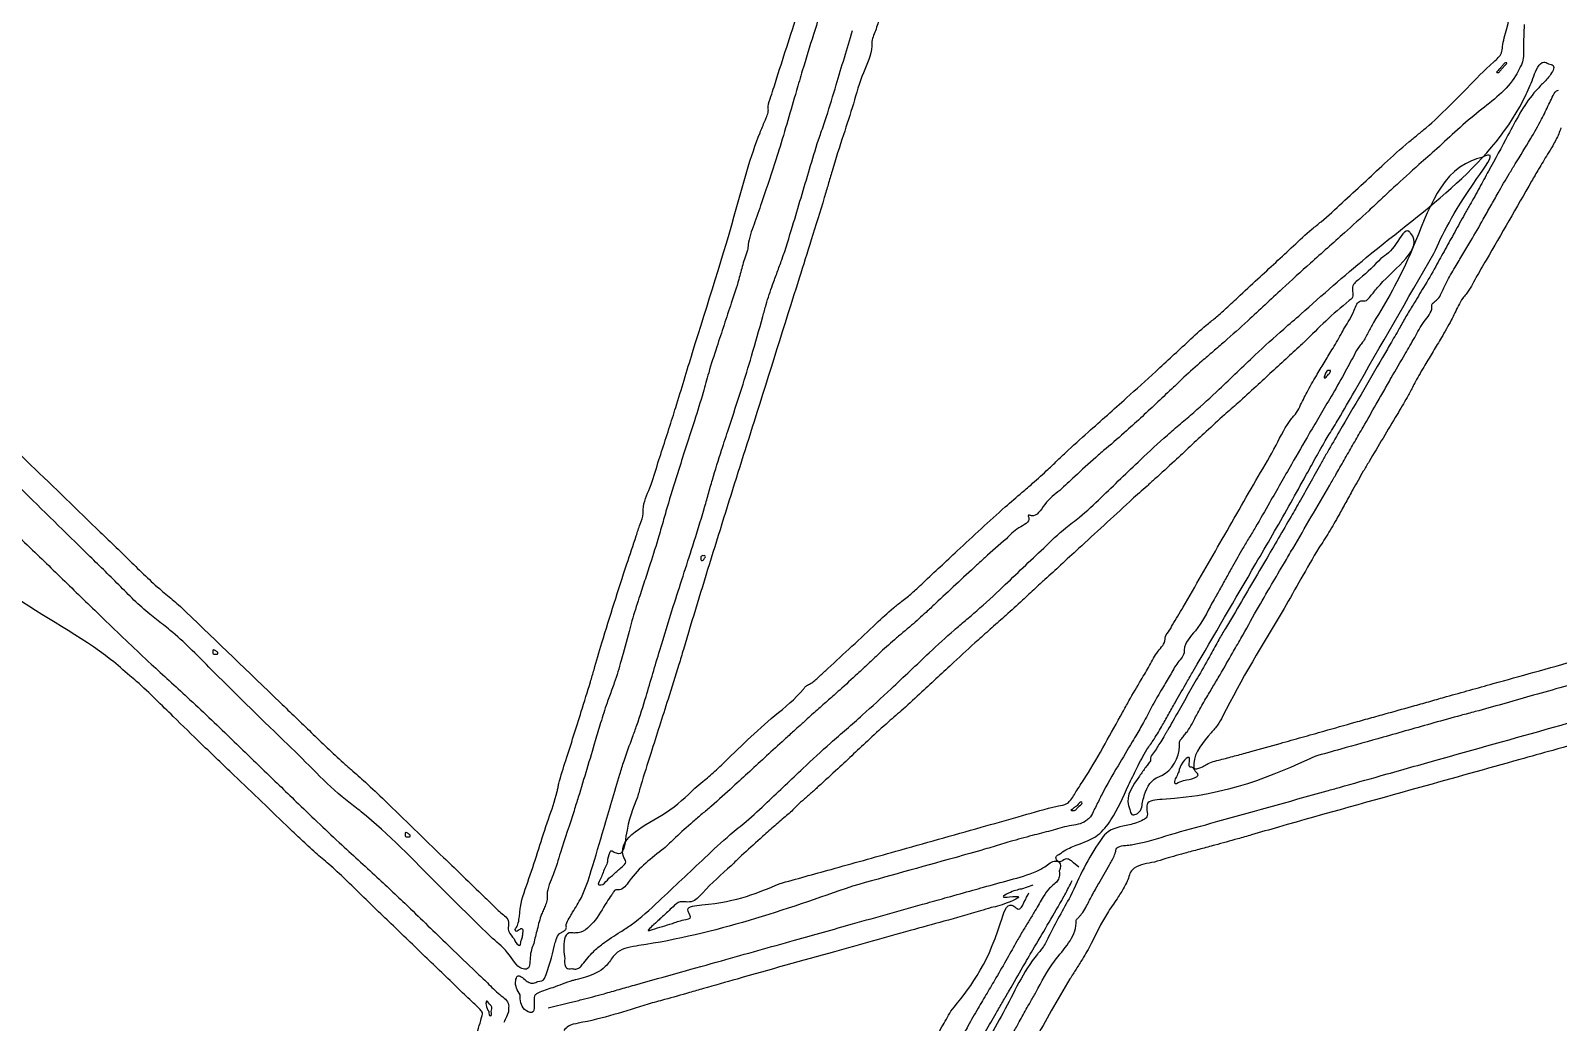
# Model space of a CAD drawing. Header units: metres. Extents: x -8 to 2256, y 259 to 2357.
# Drawn here: x 1051 to 1687, y 975 to 1388 of the extents above; entities that cross this region are included whole.
import ezdxf

# ---------------------------------------------------------------- set-up
doc = ezdxf.new("R2010")
doc.units = ezdxf.units.M

msp = doc.modelspace()

# ---------------------------------------------------------------- linework, layer by layer
for p, q in [((1487.18, 1039.43), (1484.95, 1041.24)), ((1467.99, 1031.87), (1463.24, 1030.3)), ((1266.47, 980.81), (1275.49, 983.05))]:
    msp.add_line(p, q)
for points in [[(1672.5, 1833.25), (1672.5, 1603.76), (1672.5, 1416.03), (1672.5, 1416.07)], [(1360.37, 1364.12), (1369.76, 1393.36), (1384.01, 1439.14), (1389.21, 1456.82)], [(1380, 1396), (1376.78, 1385.83), (1372.15, 1370.75), (1369.72, 1362.5)], [(1404.39, 1393.12), (1402.53, 1387.42), (1401, 1382.24), (1400.99, 1381.62)], [(1663.38, 1380.88), (1664.05, 1384.51), (1664.24, 1397), (1663.63, 1397)], [(1379.9, 1345), (1382.16, 1351.68), (1386.24, 1364.89), (1393.02, 1387.5)], [(1672.42, 1390.05), (1672.05, 1380.03), (1671.37, 1373.68), (1670.49, 1371.98)], [(1400.99, 1381.62), (1400.99, 1381.01), (1397.58, 1369.92), (1393.41, 1357)], [(1648.63, 1363.49), (1659.7, 1374.47), (1662.89, 1378.23), (1663.38, 1380.88)], [(1664.81, 1374), (1664.53, 1374), (1663.5, 1373.1), (1662.5, 1372)], [(1663.5, 1372), (1664.5, 1373.1), (1665.08, 1374), (1664.81, 1374)], [(1676.4, 1368.5), (1678.02, 1372.27), (1680.53, 1374.4), (1682.48, 1373.65)], [(1682.48, 1373.65), (1684.37, 1372.92), (1682.97, 1368.71), (1679.6, 1365)], [(1579.5, 1269.49), (1606.68, 1293.05), (1673.19, 1361), (1676.4, 1368.5)], [(1670.49, 1371.98), (1668.79, 1368.7), (1653.7, 1353.96), (1636, 1338.29)], [(1662.5, 1372), (1661.5, 1370.9), (1660.92, 1370), (1661.19, 1370)], [(1661.19, 1370), (1661.47, 1370), (1662.5, 1370.9), (1663.5, 1372)], [(1369.72, 1362.5), (1362.41, 1337.69), (1361.32, 1334.17), (1355.52, 1317)], [(1358, 1354.99), (1358, 1355.96), (1359.07, 1360.06), (1360.37, 1364.12)], [(1628, 1344.11), (1631.58, 1347.06), (1640.86, 1355.78), (1648.63, 1363.49)], [(1679.6, 1365), (1676.43, 1361.53), (1665.63, 1343.93), (1657.49, 1329)], [(1682.62, 1356.82), (1684.05, 1359.75), (1685.84, 1362.39), (1686.61, 1362.68)], [(1356.57, 1349.83), (1357.36, 1351.71), (1358, 1354.03), (1358, 1354.99)], [(1393.41, 1357), (1389.24, 1344.08), (1384.52, 1329), (1382.9, 1323.5)], [(1668.65, 1332), (1674.99, 1342.42), (1679.58, 1350.57), (1682.62, 1356.82)], [(1326.45, 1253.5), (1344.95, 1314.29), (1354.55, 1344.98), (1356.57, 1349.83)], [(1371.61, 1317.96), (1375.15, 1329.81), (1378.88, 1341.97), (1379.9, 1345)], [(1605.5, 1323.99), (1614.3, 1332.11), (1624.42, 1341.16), (1628, 1344.11)], [(1687.65, 1347), (1686.73, 1344.53), (1684.21, 1339.58), (1682.06, 1336)], [(1654.69, 1334.73), (1650.47, 1333.32), (1624.74, 1293.99), (1609.73, 1266)], [(1636, 1338.29), (1628.58, 1331.71), (1618.21, 1322.32), (1612.96, 1317.42)], [(1634.78, 1294.67), (1652.73, 1325.88), (1657.61, 1335.7), (1654.69, 1334.73)], [(1682.06, 1336), (1678.37, 1329.86), (1675.42, 1324.77), (1656.56, 1292)], [(1657.49, 1329), (1653.75, 1322.12), (1649.79, 1314.92), (1648.69, 1313)], [(1658.46, 1314.5), (1661.55, 1320), (1666.14, 1327.88), (1668.65, 1332)], [(1382.9, 1323.5), (1381.29, 1318), (1375.87, 1300.45), (1370.85, 1284.5)], [(1586, 1306.4), (1587.92, 1307.96), (1596.7, 1315.87), (1605.5, 1323.99)], [(1355.52, 1317), (1352.45, 1307.92), (1349.79, 1299.38), (1349.6, 1298)], [(1361.72, 1286.96), (1363.63, 1292.16), (1368.08, 1306.11), (1371.61, 1317.96)], [(1612.96, 1317.42), (1607.71, 1312.51), (1597.61, 1303.33), (1590.53, 1297)], [(1648.69, 1313), (1647.59, 1311.08), (1643.47, 1303.65), (1639.52, 1296.5)], [(1646.89, 1294.5), (1650.16, 1300), (1655.37, 1309), (1658.46, 1314.5)], [(1569.01, 1291.03), (1576.43, 1297.92), (1584.08, 1304.84), (1586, 1306.4)], [(1609.5, 1278.25), (1612.41, 1281.76), (1625.24, 1303.09), (1624.74, 1303.59)], [(1624.74, 1303.59), (1624.58, 1303.76), (1619.17, 1298.83), (1612.72, 1292.65)], [(1349.6, 1298), (1349.42, 1296.62), (1348.99, 1294.83), (1348.65, 1294)], [(1590.53, 1297), (1583.44, 1290.67), (1571.76, 1280.05), (1564.57, 1273.39)], [(1639.52, 1296.5), (1635.57, 1289.35), (1630.54, 1280.58), (1628.34, 1277)], [(1348.65, 1294), (1348.32, 1293.17), (1347.37, 1290.03), (1346.55, 1287)], [(1550.51, 1273.86), (1553.26, 1276.41), (1561.59, 1284.14), (1569.01, 1291.03)], [(1591.3, 1219.5), (1595.12, 1225.81), (1601.8, 1237.36), (1634.78, 1294.67)], [(1612.72, 1292.65), (1603.93, 1284.22), (1601, 1280.79), (1601, 1278.93)], [(1638.98, 1280.38), (1640.06, 1282.65), (1643.62, 1289), (1646.89, 1294.5)], [(1656.56, 1292), (1652.28, 1284.58), (1648.21, 1277.83), (1647.51, 1277)], [(1370.85, 1284.5), (1352.09, 1224.89), (1328.41, 1148.92), (1322.7, 1130)], [(1346.55, 1287), (1345.72, 1283.97), (1342.6, 1274.08), (1339.6, 1265)], [(1355.7, 1268.5), (1357.1, 1273.45), (1359.81, 1281.76), (1361.72, 1286.96)], [(1601, 1278.93), (1601, 1276.57), (1599.62, 1275.12), (1581.03, 1258)], [(1605.65, 1274.99), (1606.28, 1275), (1608.01, 1276.46), (1609.5, 1278.25)], [(1635.51, 1275.01), (1636.34, 1275.7), (1637.9, 1278.12), (1638.98, 1280.38)], [(1542, 1266.41), (1543.92, 1267.95), (1547.75, 1271.31), (1550.51, 1273.86)], [(1564.57, 1273.39), (1557.38, 1266.74), (1547.67, 1257.99), (1543, 1253.95)], [(1597.62, 1263.74), (1601.68, 1271.18), (1604.4, 1274.99), (1605.65, 1274.99)], [(1628.34, 1277), (1626.14, 1273.42), (1623.2, 1268.47), (1621.81, 1266)], [(1626.82, 1259.73), (1630.77, 1266.45), (1634, 1272.36), (1634, 1272.86)], [(1634, 1272.86), (1634, 1273.35), (1634.68, 1274.32), (1635.51, 1275.01)], [(1647.51, 1277), (1646.8, 1276.17), (1645, 1273.03), (1643.5, 1270)], [(1339.6, 1265), (1336.6, 1255.92), (1333.21, 1245.12), (1332.05, 1241)], [(1341.54, 1222), (1346.96, 1238.66), (1351.03, 1252.02), (1355.7, 1268.5)], [(1526, 1252.02), (1532.88, 1258.38), (1540.08, 1264.86), (1542, 1266.41)], [(1552.96, 1245.35), (1560.41, 1252.43), (1572.35, 1263.3), (1579.5, 1269.49)], [(1609.73, 1266), (1607.51, 1261.88), (1605.17, 1257.83), (1604.51, 1257)], [(1621.81, 1266), (1620.42, 1263.53), (1616.66, 1257), (1613.46, 1251.5)], [(1643.5, 1270), (1642, 1266.97), (1637.95, 1259.78), (1634.51, 1254)], [(1589.15, 1249.24), (1592.38, 1254.6), (1596.2, 1261.12), (1597.62, 1263.74)], [(1613.95, 1237.5), (1617.08, 1243), (1622.87, 1253), (1626.82, 1259.73)], [(1312.1, 1207.65), (1318.18, 1226.42), (1319.51, 1230.69), (1326.45, 1253.5)], [(1499, 1227.53), (1506.97, 1234.64), (1519.12, 1245.66), (1526, 1252.02)], [(1543, 1253.95), (1538.33, 1249.91), (1530.88, 1243.21), (1526.46, 1239.06)], [(1581.03, 1258), (1580.13, 1257.17), (1574.02, 1251.55), (1567.45, 1245.49)], [(1604.51, 1257), (1603.86, 1256.17), (1601.62, 1252.35), (1599.53, 1248.5)], [(1634.51, 1254), (1631.06, 1248.22), (1627.17, 1241.47), (1625.85, 1239)], [(1567.45, 1245.49), (1560.88, 1239.44), (1553.25, 1232.49), (1550.5, 1230.06)], [(1580.52, 1234), (1582.04, 1237.03), (1585.92, 1243.88), (1589.15, 1249.24)], [(1599.53, 1248.5), (1597.45, 1244.65), (1592.04, 1235.2), (1587.51, 1227.5)], [(1613.46, 1251.5), (1595.56, 1220.77), (1590.51, 1212.06), (1588.23, 1208)], [(1591.23, 1246), (1590.67, 1246), (1589.95, 1245.33), (1589.64, 1244.5)], [(1591, 1244.5), (1591.72, 1245.36), (1591.81, 1246), (1591.23, 1246)], [(1332.05, 1241), (1330.9, 1236.88), (1327.28, 1225.17), (1324.01, 1215)], [(1529.46, 1223.9), (1534.94, 1228.61), (1545.52, 1238.27), (1552.96, 1245.35)], [(1589.64, 1244.5), (1589.32, 1243.67), (1589.22, 1243), (1589.41, 1243)], [(1589.41, 1243), (1589.6, 1243), (1590.32, 1243.67), (1591, 1244.5)], [(1019.95, 1236), (1033.78, 1223.38), (1049.5, 1208.46), (1078.5, 1180.41)], [(1526.46, 1239.06), (1513.57, 1226.94), (1507.03, 1220.99), (1498.53, 1213.64)], [(1576.49, 1227), (1577.2, 1227.83), (1579.01, 1230.97), (1580.52, 1234)], [(1601.88, 1216.4), (1605.39, 1222.51), (1610.82, 1232), (1613.95, 1237.5)], [(1625.85, 1239), (1623.65, 1234.86), (1619.5, 1227.74), (1607.86, 1208.17)], [(1478, 1208.41), (1481.58, 1211.81), (1491.03, 1220.41), (1499, 1227.53)], [(1550.5, 1230.06), (1547.75, 1227.63), (1540.1, 1220.62), (1533.5, 1214.49)], [(1561.76, 1202), (1569.16, 1214.92), (1575.79, 1226.17), (1576.49, 1227)], [(1587.51, 1227.5), (1582.99, 1219.8), (1575.57, 1206.97), (1571.03, 1199)], [(1333.03, 1194.5), (1334.75, 1200.55), (1338.58, 1212.92), (1341.54, 1222)], [(1504.58, 1201.05), (1512.79, 1208.9), (1523.98, 1219.18), (1529.46, 1223.9)], [(1075, 1169.51), (1046.85, 1197.17), (1035.83, 1207.62), (1026.5, 1215.47)], [(1324.01, 1215), (1320.75, 1204.83), (1316.45, 1190.88), (1314.46, 1184.02)], [(1533.5, 1214.49), (1526.9, 1208.36), (1518.8, 1200.93), (1515.5, 1197.98)], [(1580.82, 1201), (1584.92, 1208.42), (1589.64, 1216.75), (1591.3, 1219.5)], [(1594, 1202.69), (1594.83, 1204.13), (1598.37, 1210.3), (1601.88, 1216.4)], [(1306, 1187.39), (1306, 1188.17), (1308.75, 1197.29), (1312.1, 1207.65)], [(1463.59, 1195.37), (1467.94, 1199.14), (1474.42, 1205.01), (1478, 1208.41)], [(1498.53, 1213.64), (1494.15, 1209.84), (1485.46, 1201.96), (1479.21, 1196.12)], [(1588.23, 1208), (1579.3, 1192.08), (1575.43, 1185.32), (1564.76, 1167)], [(1607.86, 1208.17), (1605.46, 1204.14), (1601.11, 1196.49), (1598.19, 1191.17)], [(1484.58, 1182.81), (1487.38, 1184.99), (1496.38, 1193.2), (1504.58, 1201.05)], [(1526.13, 1140.21), (1530.49, 1147.58), (1545.82, 1174.17), (1561.76, 1202)], [(1534.75, 1121), (1560.76, 1165.71), (1574.53, 1189.62), (1580.82, 1201)], [(1572.62, 1166), (1576.08, 1171.88), (1591.51, 1198.35), (1594, 1202.69)], [(1422.5, 1157.84), (1436.54, 1170.99), (1456.56, 1189.27), (1463.59, 1195.37)], [(1479.21, 1196.12), (1472.97, 1190.28), (1467.44, 1185.61), (1466.93, 1185.75)], [(1515.5, 1197.98), (1509.16, 1192.31), (1508.24, 1191.46), (1487, 1171.93)], [(1571.03, 1199), (1566.48, 1191.03), (1560.63, 1180.9), (1558.01, 1176.5)], [(1092.5, 1119.04), (1084.63, 1125.72), (1019, 1189.1), (1019, 1190.03)], [(1027.98, 1193.96), (1034.3, 1188.2), (1052.01, 1171.35), (1067.33, 1156.5)], [(1322.55, 1160.5), (1326.59, 1173.15), (1331.31, 1188.45), (1333.03, 1194.5)], [(1598.19, 1191.17), (1595.26, 1185.85), (1591.17, 1178.8), (1589.09, 1175.5)], [(1303.08, 1177.23), (1304.68, 1182.04), (1306, 1186.6), (1306, 1187.39)], [(1314.46, 1184.02), (1312.47, 1177.15), (1308.92, 1165.67), (1306.57, 1158.52)], [(1466.25, 1185.16), (1466.39, 1184.69), (1462.22, 1180.57), (1457, 1175.99)], [(1463.99, 1164.07), (1472.52, 1172.19), (1481.79, 1180.62), (1484.58, 1182.81)], [(1466.93, 1185.75), (1466.42, 1185.89), (1466.11, 1185.62), (1466.25, 1185.16)], [(1078.5, 1180.41), (1091.7, 1167.64), (1104.75, 1155.3), (1107.5, 1152.97)], [(1285.51, 1121.5), (1288.82, 1132.72), (1299.18, 1165.58), (1303.08, 1177.23)], [(1457, 1175.99), (1448.05, 1168.15), (1444.6, 1165), (1427.44, 1149)], [(1558.01, 1176.5), (1555.4, 1172.1), (1551.06, 1164.53), (1548.38, 1159.68)], [(1103.5, 1142.47), (1100.75, 1144.64), (1087.92, 1156.8), (1075, 1169.51)], [(1487, 1171.93), (1479.58, 1165.09), (1473, 1159.05), (1472.39, 1158.5)], [(1589.09, 1175.5), (1587.01, 1172.2), (1579.54, 1159.38), (1572.5, 1147)], [(1331.06, 1169), (1330.48, 1169), (1330, 1168.55), (1330, 1168)], [(1330, 1168), (1330, 1167.45), (1330.2, 1167), (1330.44, 1167)], [(1330.44, 1167), (1330.68, 1167), (1331.16, 1167.45), (1331.5, 1168)], [(1331.5, 1168), (1331.84, 1168.55), (1331.64, 1169), (1331.06, 1169)], [(1439.99, 1142.04), (1444.66, 1146.04), (1455.46, 1155.95), (1463.99, 1164.07)], [(1564.76, 1167), (1558.19, 1155.72), (1551.44, 1144.25), (1549.76, 1141.5)], [(1554.49, 1134.5), (1561.09, 1146.19), (1567.32, 1157.01), (1572.62, 1166)], [(1067.33, 1156.5), (1082.66, 1141.65), (1101.34, 1123.88), (1108.85, 1117)], [(1306.57, 1158.52), (1304.22, 1151.36), (1301.31, 1141.9), (1300.11, 1137.5)], [(1309.99, 1120), (1312.85, 1129.62), (1318.5, 1147.85), (1322.55, 1160.5)], [(1413.54, 1150.03), (1415.72, 1151.75), (1419.75, 1155.27), (1422.5, 1157.84)], [(1472.39, 1158.5), (1471.77, 1157.95), (1469.07, 1155.45), (1466.39, 1152.93)], [(1548.38, 1159.68), (1545.69, 1154.83), (1543.04, 1150.11), (1542.49, 1149.18)], [(1107.5, 1152.97), (1112.68, 1148.59), (1115.81, 1145.63), (1155.01, 1107.88)], [(1466.39, 1152.93), (1463.7, 1150.42), (1456.78, 1144.16), (1451, 1139.01)], [(1382.7, 1122), (1402.86, 1140.73), (1410.03, 1147.24), (1413.54, 1150.03)], [(1427.44, 1149), (1423.61, 1145.42), (1417.56, 1140.03), (1413.99, 1137.01)], [(1542.49, 1149.18), (1535.61, 1137.78), (1531, 1129.84), (1531, 1129.44)], [(1572.5, 1147), (1546.93, 1102.09), (1544.85, 1098.49), (1543.6, 1097.01)], [(1676.5, 1120.51), (1713.26, 1130.75), (1749.61, 1140.99), (1763.5, 1145)], [(1156.5, 1092.02), (1125.3, 1122.67), (1109.27, 1137.93), (1103.5, 1142.47)], [(1300.11, 1137.5), (1296.77, 1125.32), (1293.96, 1116.03), (1291.93, 1110.5)], [(1417, 1121.1), (1424.97, 1128.62), (1435.32, 1138.05), (1439.99, 1142.04)], [(1451, 1139.01), (1445.22, 1133.86), (1435.1, 1124.62), (1428.5, 1118.47)], [(1523, 1134.49), (1523, 1134.72), (1524.41, 1137.29), (1526.13, 1140.21)], [(1549.76, 1141.5), (1548.08, 1138.75), (1545.36, 1134.03), (1543.7, 1131)], [(1413.99, 1137.01), (1410.42, 1134), (1403.9, 1128.13), (1399.5, 1123.99)], [(1516.59, 1123.28), (1520.12, 1129.22), (1523, 1134.26), (1523, 1134.49)], [(1542.94, 1114.5), (1545.87, 1119.45), (1551.07, 1128.45), (1554.49, 1134.5)], [(1128, 1129.5), (1127.45, 1129.84), (1127, 1129.64), (1127, 1129.06)], [(1127, 1129.06), (1127, 1128.48), (1127.45, 1128), (1128, 1128)], [(1129, 1128.44), (1129, 1128.68), (1128.55, 1129.16), (1128, 1129.5)], [(1128, 1128), (1128.55, 1128), (1129, 1128.2), (1129, 1128.44)], [(1322.7, 1130), (1320.8, 1123.67), (1316.3, 1109.28), (1312.71, 1098)], [(1531, 1129.44), (1531, 1129.16), (1528.36, 1124.56), (1525.14, 1119.22)], [(1543.7, 1131), (1542.05, 1127.97), (1537.09, 1119.2), (1532.68, 1111.5)], [(1110.5, 1102.12), (1103.35, 1109.1), (1095.25, 1116.71), (1092.5, 1119.04)], [(1277.02, 1094), (1280.23, 1104.17), (1284.06, 1116.55), (1285.51, 1121.5)], [(1301.55, 1093.5), (1303.33, 1098.45), (1307.14, 1110.38), (1309.99, 1120)], [(1375.14, 1115.59), (1376.04, 1116.09), (1379.44, 1118.97), (1382.7, 1122)], [(1399.5, 1123.99), (1395.1, 1119.84), (1387.7, 1113.08), (1383.05, 1108.97)], [(1390.5, 1096.84), (1397.1, 1102.66), (1409.03, 1113.57), (1417, 1121.1)], [(1428.5, 1118.47), (1421.9, 1112.31), (1414.03, 1105.12), (1411, 1102.48)], [(1505.34, 1103.81), (1508, 1108.59), (1513.07, 1117.35), (1516.59, 1123.28)], [(1525.14, 1119.22), (1521.91, 1113.87), (1517.84, 1106.8), (1516.09, 1103.5)], [(1524.74, 1103.5), (1527.53, 1108.45), (1532.03, 1116.33), (1534.75, 1121)], [(1633.5, 1108.48), (1640.1, 1110.35), (1659.45, 1115.76), (1676.5, 1120.51)], [(1108.85, 1117), (1116.36, 1110.12), (1134.14, 1093.25), (1148.37, 1079.5)], [(1338.5, 1081.87), (1360.7, 1102.43), (1372.58, 1113.51), (1373, 1114.04)], [(1373, 1114.04), (1373.28, 1114.39), (1374.24, 1115.08), (1375.14, 1115.59)], [(1535.42, 1101.3), (1536.63, 1103.61), (1540.01, 1109.55), (1542.94, 1114.5)], [(1612.5, 1077.36), (1635.17, 1083.74), (1734.05, 1111.52), (1749, 1115.71)], [(1699.5, 1117.45), (1674.75, 1110.48), (1652.03, 1104.12), (1649, 1103.32)], [(1155.01, 1107.88), (1167.93, 1095.44), (1181.2, 1082.88), (1184.5, 1079.97)], [(1291.93, 1110.5), (1290.92, 1107.75), (1288.27, 1099.42), (1286.04, 1092)], [(1383.05, 1108.97), (1378.41, 1104.86), (1373.63, 1100.6), (1372.43, 1099.5)], [(1532.68, 1111.5), (1528.28, 1103.8), (1524.18, 1096.6), (1523.56, 1095.5)], [(1609, 1101.62), (1615.88, 1103.54), (1626.9, 1106.62), (1633.5, 1108.48)], [(1159.02, 1055.39), (1135.74, 1077.66), (1122.33, 1090.58), (1110.5, 1102.12)], [(1372.43, 1099.5), (1371.23, 1098.4), (1368.62, 1096.03), (1366.64, 1094.24)], [(1411, 1102.48), (1407.97, 1099.84), (1400.1, 1092.65), (1393.5, 1086.5)], [(1486.25, 1071.27), (1490.08, 1077.13), (1498.06, 1090.73), (1505.34, 1103.81)], [(1516.09, 1103.5), (1514.34, 1100.2), (1511.31, 1094.8), (1509.34, 1091.5)], [(1516.96, 1090.5), (1518.45, 1092.7), (1521.95, 1098.55), (1524.74, 1103.5)], [(1531.11, 1094.41), (1532.27, 1095.89), (1534.21, 1098.99), (1535.42, 1101.3)], [(1580, 1093.46), (1589.08, 1096.04), (1602.12, 1099.71), (1609, 1101.62)], [(1649, 1103.32), (1645.97, 1102.51), (1634.84, 1099.41), (1624.25, 1096.43)], [(1270.54, 1072.5), (1270.89, 1074.15), (1273.81, 1083.83), (1277.02, 1094)], [(1289.57, 1055.5), (1296.25, 1078.14), (1298, 1083.68), (1301.55, 1093.5)], [(1312.71, 1098), (1309.12, 1086.72), (1305, 1073.45), (1303.55, 1068.5)], [(1366.64, 1094.24), (1364.65, 1092.44), (1357.28, 1085.69), (1350.25, 1079.24)], [(1365, 1073.47), (1372.42, 1080.51), (1383.9, 1091.03), (1390.5, 1096.84)], [(1523.56, 1095.5), (1522.95, 1094.4), (1521.22, 1091.6), (1519.72, 1089.27)], [(1529, 1090.94), (1529, 1091.37), (1529.95, 1092.94), (1531.11, 1094.41)], [(1543.6, 1097.01), (1542.14, 1095.28), (1535, 1082.48), (1535, 1081.59)], [(1552.64, 1085.86), (1558.61, 1087.46), (1570.92, 1090.88), (1580, 1093.46)], [(1624.25, 1096.43), (1613.66, 1093.44), (1596.11, 1088.5), (1585.25, 1085.44)], [(1709, 1095), (1701.58, 1092.87), (1684.25, 1088), (1670.5, 1084.16)], [(1183.5, 1066.48), (1180.75, 1068.64), (1168.6, 1080.14), (1156.5, 1092.02)], [(1286.04, 1092), (1278.96, 1068.48), (1277.22, 1062.9), (1271.54, 1045.56)], [(1509.34, 1091.5), (1503.46, 1081.61), (1496.8, 1069.79), (1494.36, 1064.9)], [(1507.74, 1073.49), (1511.33, 1080.65), (1515.47, 1088.3), (1516.96, 1090.5)], [(1519.72, 1089.27), (1518.23, 1086.94), (1517, 1084.76), (1517, 1084.42)], [(1520.75, 1077.16), (1521.68, 1077.56), (1529, 1089.79), (1529, 1090.94)], [(1327.5, 1072.24), (1330.8, 1074.99), (1335.75, 1079.32), (1338.5, 1081.87)], [(1393.5, 1086.5), (1386.9, 1080.35), (1378.8, 1072.92), (1375.5, 1069.98)], [(1514.98, 1080.97), (1512.35, 1077.28), (1507.76, 1065.06), (1508.39, 1063.43)], [(1517, 1084.42), (1517, 1084.09), (1516.09, 1082.53), (1514.98, 1080.97)], [(1585.25, 1085.44), (1521.83, 1067.57), (1515.52, 1065.53), (1515.47, 1062.94)], [(1533, 1082.47), (1533, 1085.05), (1530.41, 1083.05), (1528.67, 1079.12)], [(1533.76, 1081), (1533.34, 1081), (1533, 1081.66), (1533, 1082.47)], [(1535.67, 1079.16), (1535.04, 1080.17), (1534.18, 1081), (1533.76, 1081)], [(1535, 1081.59), (1535, 1080.67), (1537.94, 1080.9), (1539.95, 1081.98)], [(1539.95, 1081.98), (1540.96, 1082.51), (1546.67, 1084.26), (1552.64, 1085.86)], [(1670.5, 1084.16), (1628.85, 1072.53), (1570.14, 1056.04), (1559, 1052.84)], [(1148.37, 1079.5), (1162.6, 1065.75), (1180.6, 1048.66), (1188.37, 1041.53)], [(1184.5, 1079.97), (1190.42, 1074.75), (1198.49, 1067.08), (1222.98, 1043.39)], [(1350.25, 1079.24), (1343.22, 1072.78), (1334.33, 1064.81), (1330.49, 1061.52)], [(1513.47, 1065.75), (1514.13, 1068.37), (1519.35, 1076.56), (1520.75, 1077.16)], [(1528.67, 1079.12), (1527.75, 1077.04), (1527, 1075.07), (1527, 1074.76)], [(1527, 1074.76), (1527, 1074.44), (1529.21, 1074.89), (1531.91, 1075.75)], [(1531.91, 1075.75), (1536.29, 1077.15), (1536.69, 1077.52), (1535.67, 1079.16)], [(1542, 1057.64), (1590.36, 1071.14), (1595.57, 1072.6), (1612.5, 1077.36)], [(1262.52, 1047), (1266.57, 1059.38), (1270.18, 1070.85), (1270.54, 1072.5)], [(1303.55, 1068.5), (1298.81, 1052.25), (1295.74, 1044.95), (1293.89, 1045.53)], [(1298.31, 1042.64), (1297.69, 1044.25), (1315.22, 1062.02), (1327.5, 1072.24)], [(1345.5, 1055.69), (1348.8, 1058.43), (1357.58, 1066.43), (1365, 1073.47)], [(1375.5, 1069.98), (1372.2, 1067.05), (1369.28, 1064.39), (1369, 1064.07)], [(1478.66, 1064.96), (1482.09, 1065.84), (1483.43, 1066.96), (1486.25, 1071.27)], [(1486.03, 1048.6), (1495.04, 1052.78), (1500.51, 1059.05), (1507.74, 1073.49)], [(1243.27, 1009.75), (1220.91, 1031.82), (1188.7, 1062.39), (1183.5, 1066.48)], [(1330.49, 1061.52), (1326.64, 1058.23), (1319.42, 1051.7), (1314.44, 1047.02)], [(1369, 1064.07), (1368.72, 1063.75), (1364.45, 1059.92), (1359.5, 1055.55)], [(1446.5, 1056.01), (1461.9, 1060.35), (1476.37, 1064.38), (1478.66, 1064.96)], [(1484.08, 1063.28), (1483.85, 1063.13), (1484.14, 1063), (1484.71, 1063)], [(1486.5, 1065.03), (1485.4, 1064.23), (1484.31, 1063.44), (1484.08, 1063.28)], [(1484.71, 1063), (1485.29, 1063), (1486.37, 1063.79), (1487.13, 1064.75)], [(1487.13, 1064.75), (1488.4, 1066.37), (1488.35, 1066.39), (1486.5, 1065.03)], [(1494.36, 1064.9), (1493.1, 1062.37), (1491.49, 1059.82), (1490.78, 1059.23)], [(1515.47, 1062.94), (1515.42, 1060.28), (1513.97, 1059.09), (1508.16, 1056.98)], [(1508.39, 1063.43), (1509.19, 1061.34), (1512.78, 1062.98), (1513.47, 1065.75)], [(1172.5, 1042.99), (1169.75, 1045.35), (1163.69, 1050.93), (1159.02, 1055.39)], [(1276.61, 1020.6), (1280.25, 1026.81), (1284.39, 1037.95), (1289.57, 1055.5)], [(1322.03, 1034.27), (1331.64, 1043.31), (1342.2, 1052.95), (1345.5, 1055.69)], [(1359.5, 1055.55), (1354.55, 1051.19), (1346.9, 1044.18), (1342.5, 1039.97)], [(1362.5, 1032.51), (1384.08, 1038.48), (1410.97, 1046), (1446.5, 1056.01)], [(1490.78, 1059.23), (1490.08, 1058.65), (1483.2, 1056.54), (1475.5, 1054.54)], [(1508.16, 1056.98), (1498.51, 1053.46), (1496.1, 1050.54), (1483.67, 1027.33)], [(1507.29, 1048.48), (1509.61, 1048.84), (1525.22, 1052.96), (1542, 1057.64)], [(1208, 1053.5), (1207.45, 1053.84), (1207, 1053.64), (1207, 1053.06)], [(1207, 1053.06), (1207, 1052.48), (1207.45, 1052), (1208, 1052)], [(1209, 1052.44), (1209, 1052.68), (1208.55, 1053.16), (1208, 1053.5)], [(1208, 1052), (1208.55, 1052), (1209, 1052.2), (1209, 1052.44)], [(1455, 1048.95), (1447.96, 1046.83), (1435.53, 1043.33), (1393, 1031.48)], [(1475.5, 1054.54), (1467.8, 1052.54), (1458.58, 1050.03), (1455, 1048.95)], [(1479.55, 1045.04), (1480.39, 1045.74), (1483.31, 1047.34), (1486.03, 1048.6)], [(1502.41, 1045.67), (1502.91, 1047.28), (1504.17, 1048), (1507.29, 1048.48)], [(1559, 1052.84), (1553.22, 1051.18), (1543.7, 1048.54), (1537.82, 1046.97)], [(1202.95, 1014.1), (1188.95, 1027.63), (1175.25, 1040.64), (1172.5, 1042.99)], [(1222.98, 1043.39), (1229.87, 1036.73), (1238.76, 1028.14), (1242.75, 1024.29)], [(1254.66, 1020.5), (1254.93, 1022.7), (1258.46, 1034.62), (1262.52, 1047)], [(1271.54, 1045.56), (1268.49, 1036.25), (1266, 1027.86), (1266, 1026.93)], [(1293.89, 1045.53), (1292.4, 1046.01), (1292.09, 1045.58), (1291.06, 1041.49)], [(1293.84, 1036.55), (1297.21, 1039.57), (1298.7, 1041.61), (1298.31, 1042.64)], [(1314.44, 1047.02), (1300.13, 1033.56), (1296.08, 1030), (1295.13, 1030)], [(1480.94, 1042.48), (1478.57, 1041.73), (1477.63, 1043.45), (1479.55, 1045.04)], [(1484.95, 1041.24), (1483.73, 1042.23), (1481.92, 1042.79), (1480.94, 1042.48)], [(1497.68, 1036.5), (1499.91, 1040.35), (1502.03, 1044.48), (1502.41, 1045.67)], [(1537.82, 1046.97), (1531.95, 1045.39), (1523.28, 1042.93), (1518.56, 1041.49)], [(1188.37, 1041.53), (1196.14, 1034.39), (1209.25, 1022.01), (1217.5, 1014.03)], [(1289.01, 1036.51), (1287.94, 1034.03), (1287.46, 1032), (1287.93, 1032)], [(1287.93, 1032), (1288.4, 1032), (1291.06, 1034.05), (1293.84, 1036.55)], [(1291.06, 1041.49), (1290.99, 1041.23), (1290.07, 1038.99), (1289.01, 1036.51)], [(1342.5, 1039.97), (1330.61, 1028.62), (1325.94, 1025.01), (1323.07, 1024.96)], [(1447.48, 1031.04), (1458.58, 1034.09), (1469.63, 1037.76), (1473.03, 1039.52)], [(1473.03, 1039.52), (1477.61, 1041.88), (1479, 1041.46), (1479, 1037.67)], [(1479, 1037.67), (1479, 1035.37), (1478.19, 1033.6), (1476.39, 1031.92)], [(1491.32, 1025.08), (1492.6, 1027.51), (1495.46, 1032.65), (1497.68, 1036.5)], [(1518.56, 1041.49), (1510.18, 1038.93), (1509.91, 1038.75), (1507.59, 1034.18)], [(1393, 1031.48), (1304.2, 1006.74), (1295.35, 1003.99), (1291.93, 1000.03)], [(1295.13, 1030), (1294.63, 1030), (1293.56, 1028.99), (1292.74, 1027.75)], [(1296.53, 1012.47), (1300.95, 1015.42), (1312.42, 1025.23), (1322.03, 1034.27)], [(1325.37, 1019.48), (1324.56, 1021.59), (1330.41, 1023.65), (1362.5, 1032.51)], [(1424, 1024.48), (1432.53, 1026.88), (1443.09, 1029.83), (1447.48, 1031.04)], [(1463.24, 1030.3), (1457.93, 1028.54), (1455.64, 1027), (1458.36, 1027)], [(1468, 1004.95), (1480.01, 1025.53), (1481.34, 1027.9), (1484.34, 1033.82)], [(1476.39, 1031.92), (1474.95, 1030.59), (1472.36, 1027.1), (1470.64, 1024.16)], [(1507.59, 1034.18), (1506.28, 1031.61), (1503.54, 1027.03), (1501.5, 1024)], [(1242.75, 1024.29), (1246.74, 1020.44), (1250, 1016.55), (1250, 1015.64)], [(1266, 1026.93), (1266, 1026), (1265.34, 1023.67), (1264.54, 1021.75)], [(1292.74, 1027.75), (1290.81, 1024.84), (1277.87, 1012), (1276.86, 1012)], [(1323.07, 1024.96), (1321.34, 1024.93), (1318.37, 1022.92), (1314, 1018.85)], [(1338.5, 1000.47), (1368.89, 1008.99), (1393.07, 1015.78), (1424, 1024.48)], [(1433.92, 979.5), (1454.62, 1016.27), (1459.23, 1023.59), (1461.01, 1022.49)], [(1458.36, 1027), (1462.07, 1027), (1458.62, 1025), (1450.72, 1022.58)], [(1461.01, 1022.49), (1461.95, 1021.91), (1464.34, 1024.68), (1466.37, 1028.69)], [(1470.64, 1024.16), (1468.91, 1021.22), (1466.49, 1017.17), (1465.25, 1015.16)], [(1483.67, 1027.33), (1474.57, 1010.34), (1472.05, 1005.83), (1470.86, 1004.35)], [(1487.5, 1019), (1488.32, 1019.91), (1490.04, 1022.64), (1491.32, 1025.08)], [(1501.5, 1024), (1499.46, 1020.97), (1496.2, 1015.35), (1494.26, 1011.5)], [(1253.42, 1014.58), (1253.84, 1015.63), (1254.4, 1018.3), (1254.66, 1020.5)], [(1264.54, 1021.75), (1263.74, 1019.83), (1261.88, 1013.47), (1260.42, 1007.63)], [(1274, 1014.81), (1274, 1015.54), (1275.18, 1018.15), (1276.61, 1020.6)], [(1314, 1018.85), (1310.42, 1015.52), (1308.17, 1012.99), (1309, 1013.23)], [(1318.16, 1015.99), (1322.93, 1017.44), (1325.65, 1018.75), (1325.37, 1019.48)], [(1450.72, 1022.58), (1446.2, 1021.19), (1431.03, 1016.86), (1417, 1012.97)], [(1486, 1016.67), (1486, 1017.04), (1486.67, 1018.09), (1487.5, 1019)], [(1233.83, 984.3), (1230.85, 987.16), (1216.96, 1000.57), (1202.95, 1014.1)], [(1217.5, 1014.03), (1225.75, 1006.04), (1236.44, 995.77), (1241.25, 991.21)], [(1250, 1015.64), (1250, 1012.97), (1250.13, 1012.63), (1252.29, 1009.59)], [(1254.33, 1013.3), (1252.99, 1012.78), (1252.81, 1013.04), (1253.42, 1014.58)], [(1255.93, 1012.22), (1255.98, 1013.43), (1255.5, 1013.75), (1254.33, 1013.3)], [(1255.11, 1008.59), (1255.52, 1009.64), (1255.89, 1011.27), (1255.93, 1012.22)], [(1269.08, 1006.87), (1269.8, 1009.27), (1271.21, 1011.74), (1272.2, 1012.36)], [(1272.2, 1012.36), (1273.19, 1012.97), (1274, 1014.08), (1274, 1014.81)], [(1276.86, 1012), (1275.22, 1012), (1272.93, 1005.17), (1273.31, 1001.4)], [(1280.69, 998.97), (1285.24, 1004.22), (1289.08, 1007.49), (1296.53, 1012.47)], [(1309, 1013.23), (1309.83, 1013.48), (1313.95, 1014.72), (1318.16, 1015.99)], [(1417, 1012.97), (1385.51, 1004.22), (1344.99, 992.85), (1331, 988.84)], [(1465.25, 1015.16), (1464.02, 1013.15), (1461.37, 1008.58), (1459.36, 1005)], [(1469.28, 987.24), (1477.05, 1000.33), (1486, 1016.09), (1486, 1016.67)], [(1494.26, 1011.5), (1492.32, 1007.65), (1488.62, 1001.12), (1486.03, 997)], [(1256.97, 997), (1256.54, 997), (1250.38, 1002.74), (1243.27, 1009.75)], [(1252.29, 1009.59), (1254.19, 1006.92), (1254.42, 1006.84), (1255.11, 1008.59)], [(1260.42, 1007.63), (1258.95, 1001.78), (1257.4, 997), (1256.97, 997)], [(1262.19, 991.88), (1264.81, 992.88), (1264.9, 993.07), (1269.08, 1006.87)], [(1459.36, 1005), (1457.36, 1001.42), (1452.68, 993.33), (1448.96, 987)], [(1470.86, 1004.35), (1469.9, 1003.18), (1455.72, 978.85), (1448.96, 966.8)], [(1455.5, 983.39), (1458.25, 988.17), (1463.88, 997.88), (1468, 1004.95)], [(1273.31, 1001.4), (1273.64, 998.08), (1274.08, 997.45), (1276.29, 997.19)], [(1276.29, 997.19), (1277.96, 996.99), (1279.52, 997.62), (1280.69, 998.97)], [(1291.93, 1000.03), (1290.22, 998.06), (1282.04, 993.68), (1278, 992.57)], [(1296, 988.54), (1302.33, 990.32), (1321.45, 995.69), (1338.5, 1000.47)], [(1254.78, 986.25), (1252.94, 992.2), (1253.71, 994.03), (1257.27, 992.12)], [(1257.27, 992.12), (1258.91, 991.25), (1260.34, 991.18), (1262.19, 991.88)], [(1278, 992.57), (1276.62, 992.2), (1272.28, 990.7), (1268.34, 989.24)], [(1486.03, 997), (1483.44, 992.88), (1475.69, 979.6), (1468.8, 967.5)], [(1241.25, 991.21), (1246.37, 986.36), (1250, 982.11), (1250, 980.98)], [(1260.61, 983.8), (1259.64, 978.94), (1256.66, 980.19), (1254.78, 986.25)], [(1268.34, 989.24), (1262.17, 986.97), (1261.09, 986.21), (1260.61, 983.8)], [(1275.49, 983.05), (1280.44, 984.28), (1289.67, 986.75), (1296, 988.54)], [(1331, 988.84), (1325.22, 987.19), (1314.88, 984.29), (1308, 982.41)], [(1448.96, 987), (1445.24, 980.67), (1441.02, 973.27), (1439.57, 970.55)], [(1464.04, 978), (1465.71, 981.03), (1468.07, 985.18), (1469.28, 987.24)], [(1238.69, 976.8), (1239.14, 978.63), (1238.16, 980.15), (1233.83, 984.3)], [(1242.09, 982.31), (1240.79, 983.61), (1240.61, 982.16), (1241.72, 979.33)], [(1241.72, 979.33), (1242.42, 977.57), (1242.45, 977.57), (1242.81, 979.36)], [(1242.81, 979.36), (1243.02, 980.38), (1242.7, 981.7), (1242.09, 982.31)], [(1250, 980.98), (1250, 979.92), (1249.13, 977.13), (1248.07, 974.78)], [(1308, 982.41), (1278.99, 974.47), (1274.86, 973.18), (1272.95, 971.46)], [(1421.68, 958.5), (1424.7, 963.45), (1430.21, 972.9), (1433.92, 979.5)], [(1445.64, 966.59), (1448.31, 971.04), (1452.75, 978.6), (1455.5, 983.39)], [(1233.16, 958.5), (1235.9, 967.3), (1238.38, 975.53), (1238.69, 976.8)], [(1458.56, 968.5), (1459.91, 970.7), (1462.38, 974.97), (1464.04, 978)]]:
    msp.add_spline(points, degree=3)

doc.saveas('drawing.dxf')
